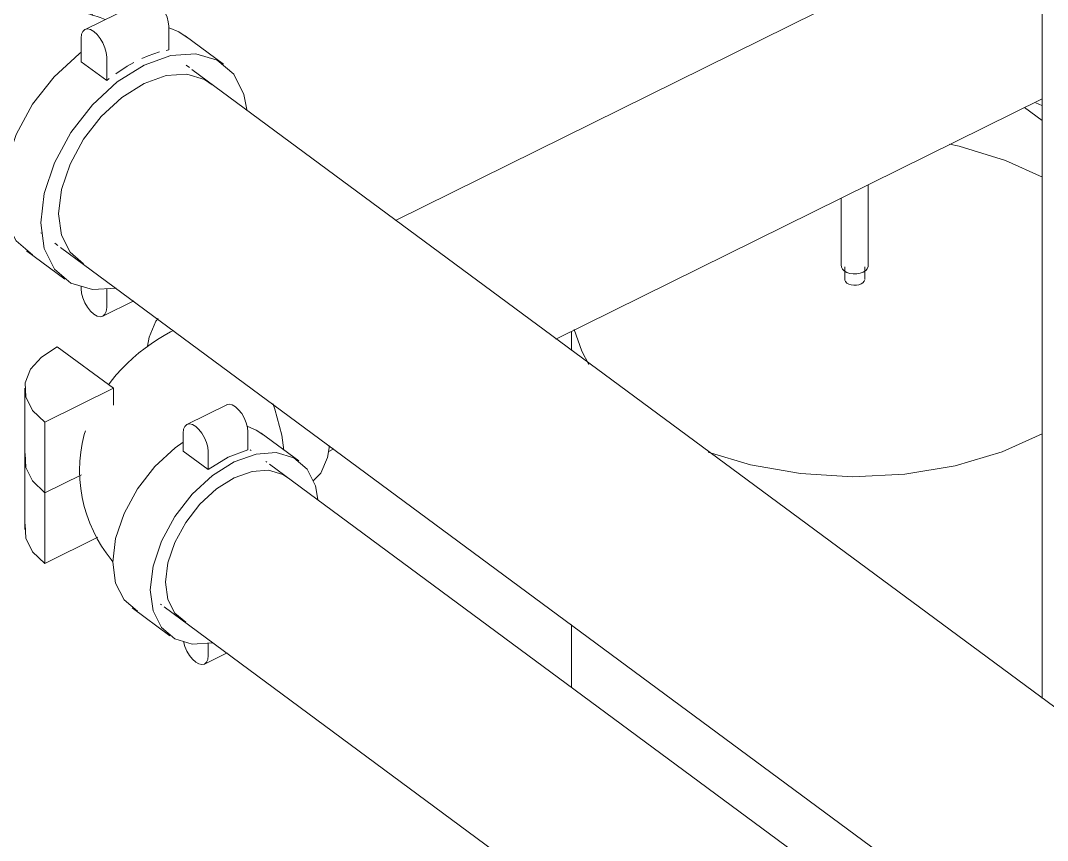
# Model space of a CAD drawing. Header units: metres. Extents: x 63 to 378, y -27 to 78.
# Drawn here: x 317.445 to 318.714, y 2.543 to 3.556 of the extents above; entities that cross this region are included whole.
import ezdxf

# ---------------------------------------------------------------- set-up
doc = ezdxf.new("R2010")
doc.units = ezdxf.units.M
doc.layers.add('M-EQPM', color=7, linetype='Continuous', lineweight=18)
doc.layers.add('P-PIPE', color=7, linetype='Continuous', lineweight=18)

# ---------------------------------------------------------------- blocks, each defined once
blk = doc.blocks.new('Victaulic-IPS-Elbow No 10-13 - AC-1730707-3D BOMBAS')
at = {"layer": 'P-PIPE', "color": 11, "lineweight": 9, "true_color": 0xff8080}
for p, q in [((-59.708, 3.1015), (-59.7773, 3.1527)), ((-59.8175, 3.1015), (-59.8175, 3.0142)), ((-59.7928, 3.0596), (-59.708, 3.1015)), ((-59.708, 3.0805), (-59.708, 3.1015)), ((-59.7928, 3.0596), (-59.7928, 2.9723)), ((-59.8175, 3.0142), (-59.8175, 2.9269)), ((-59.7928, 2.9723), (-59.7475, 2.9946)), ((-59.7475, 2.9946), (-59.7928, 2.9723)), ((-59.7928, 2.885), (-59.7928, 2.9723)), ((-59.727, 2.9175), (-59.7928, 2.885))]:
    blk.add_line(p, q, dxfattribs=at)
at = {"layer": 'P-PIPE', "color": 11, "true_color": 0xff8080}
for p, q in [((-59.5183, 3.0102), (-59.5197, 3.0112)), ((-59.6498, 2.835), (-59.6484, 2.834))]:
    blk.add_line(p, q, dxfattribs=at)
for points in [[(-59.714, 3.1059, 0), (-59.7109, 3.1101, 0), (-59.7045, 3.1179, 0), (-59.6978, 3.1253, 0), (-59.6909, 3.1322, 0), (-59.6838, 3.1388, 0), (-59.6764, 3.1451, 0), (-59.6689, 3.1509, 0), (-59.6612, 3.1565, 0), (-59.6533, 3.1617, 0), (-59.6453, 3.1665, 0), (-59.6372, 3.1711, 0), (-59.6335, 3.173, 0)], [(-59.7498, 3, 0), (-59.7494, 3.0113, 0), (-59.7483, 3.0224, 0), (-59.7465, 3.0335, 0), (-59.744, 3.0443, 0), (-59.7426, 3.049, 0)], [(-59.5388, 3.0254, 0), (-59.5384, 3.0251, 0), (-59.5378, 3.0247, 0), (-59.5376, 3.0245, 0)], [(-59.7498, 3, 0), (-59.7494, 2.9888, 0), (-59.7483, 2.9776, 0), (-59.7465, 2.9666, 0), (-59.744, 2.9557, 0), (-59.7408, 2.9452, 0), (-59.737, 2.935, 0), (-59.7327, 2.9252, 0), (-59.7279, 2.9157, 0), (-59.7226, 2.9067, 0), (-59.7169, 2.8981, 0), (-59.7109, 2.8899, 0), (-59.7087, 2.8872, 0)]]:
    blk.add_polyline3d(points, dxfattribs=at)
at = {"layer": 'P-PIPE', "color": 11, "lineweight": 9, "true_color": 0xff8080}
for points in [[(-59.7773, 3.1527, 0), (-59.7969, 3.1401, 0), (-59.8104, 3.1249, 0), (-59.817, 3.1081, 0), (-59.8161, 3.0908, 0), (-59.8078, 3.0742, 0), (-59.7928, 3.0596, 0)], [(-59.817, 3.0208, 0), (-59.8161, 3.0035, 0), (-59.8078, 2.987, 0), (-59.7928, 2.9723, 0)], [(-59.7928, 2.9723, 0), (-59.8078, 2.987, 0), (-59.8161, 3.0035, 0), (-59.817, 3.0208, 0)], [(-59.7928, 2.885, 0), (-59.8078, 2.8997, 0), (-59.8161, 2.9162, 0), (-59.817, 2.9335, 0)]]:
    blk.add_polyline3d(points, dxfattribs=at)
blk = doc.blocks.new('TANQUE DE EXPANSIÓN - 76 L-1673716-3D BOMBAS')
at = {"layer": 'M-EQPM', "color": 1, "true_color": 0xff0000}
for p, q in [((-58.8045, 3.2515), (-58.8045, 3.2363)), ((-58.7795, 3.2363), (-58.7795, 3.2515)), ((-59.142, 3.1717), (-59.142, 3.148)), ((-59.142, 2.8099), (-59.142, 2.7317)), ((-58.9426, 2.2813), (-58.9486, 2.2831))]:
    blk.add_line(p, q, dxfattribs=at)
for points in [[(-58.5602, 3.3621, 0), (-58.6056, 3.3827, 0), (-58.6632, 3.4003, 0), (-58.6748, 3.403, 0)], [(-58.8045, 3.2371, 0), (-58.8044, 3.2351, 0), (-58.8034, 3.2332, 0), (-58.8017, 3.2315, 0), (-58.7993, 3.2302, 0), (-58.7965, 3.2293, 0), (-58.7933, 3.2288, 0), (-58.79, 3.2289, 0), (-58.7869, 3.2294, 0), (-58.7841, 3.2305, 0), (-58.7819, 3.2319, 0), (-58.7804, 3.2336, 0), (-58.7796, 3.2356, 0)], [(-59.1386, 3.1739, 0), (-59.1294, 3.1473, 0), (-59.1206, 3.1308, 0)], [(-58.9731, 3.0227, 0), (-58.9209, 3.0071, 0), (-58.8589, 2.9961, 0), (-58.7947, 2.9922, 0), (-58.7303, 2.9955, 0), (-58.6681, 3.0059, 0), (-58.61, 3.023, 0), (-58.5604, 3.0451, 0)], [(-58.9944, 2.2997, 0), (-59.0298, 2.317, 0), (-59.0729, 2.3461, 0), (-59.1065, 2.3794, 0), (-59.1294, 2.4159, 0), (-59.1408, 2.4543, 0), (-59.1414, 2.4597, 0)]]:
    blk.add_polyline3d(points, dxfattribs=at)
blk = doc.blocks.new('Victaulic-IPS-Rigid Coupling Style 07-W07-107 - Standard-V301-3D BOMBAS')
at = {"layer": 'P-PIPE', "color": 11, "true_color": 0xff8080}
for points in [[(-59.6528, 3.1876, 0), (-59.6555, 3.1842, 0), (-59.6639, 3.1647, 0), (-59.666, 3.1533, 0)], [(-59.4975, 3.025, 0), (-59.4999, 3.0435, 0), (-59.5084, 3.0756, 0), (-59.511, 3.0829, 0)], [(-59.4409, 3.0305, 0), (-59.4433, 3.0162, 0), (-59.4518, 2.9967, 0), (-59.4613, 2.987, 0)]]:
    blk.add_polyline3d(points, dxfattribs=at)
blk = doc.blocks.new('Victaulic-IPS-Rigid Coupling Style 07-W07-107 - Standard-V302-3D BOMBAS')
at = {"layer": 'P-PIPE', "color": 11, "true_color": 0xff8080}
for p, q in [((-59.568, 3.081), (-59.6171, 3.0567)), ((-59.6218, 3.0462), (-59.6218, 3.024)), ((-59.5417, 3.0477), (-59.5417, 3.0255)), ((-59.4789, 3.0117), (-59.5252, 3.0459)), ((-59.6218, 3.024), (-59.5909, 3.0012)), ((-59.5909, 3.0012), (-59.5909, 3.0234)), ((-59.6846, 2.8302), (-59.6383, 2.7959)), ((-59.5909, 2.7713), (-59.5909, 2.7869)), ((-59.5955, 2.7608), (-59.5674, 2.7747))]:
    blk.add_line(p, q, dxfattribs=at)
for points in [[(-59.5681, 3.0809, 0), (-59.5649, 3.0817, 0), (-59.5612, 3.0809, 0), (-59.5572, 3.0786, 0), (-59.5532, 3.0749, 0), (-59.5494, 3.0703, 0), (-59.5462, 3.0648, 0), (-59.5438, 3.059, 0), (-59.5423, 3.0531, 0), (-59.5417, 3.0477, 0)], [(-59.5909, 3.0234, 0), (-59.5914, 3.0289, 0), (-59.593, 3.0347, 0), (-59.5954, 3.0405, 0), (-59.5986, 3.046, 0), (-59.6023, 3.0507, 0), (-59.6063, 3.0543, 0), (-59.6103, 3.0566, 0), (-59.614, 3.0574, 0), (-59.6172, 3.0566, 0), (-59.6197, 3.0544, 0), (-59.6212, 3.0509, 0), (-59.6218, 3.0462, 0)], [(-59.5419, 3.0541, 0), (-59.5315, 3.0499, 0), (-59.5222, 3.0435, 0)], [(-59.7087, 2.8867, 0), (-59.7052, 2.9161, 0), (-59.6948, 2.947, 0), (-59.6783, 2.9773, 0), (-59.6568, 3.0049, 0), (-59.6318, 3.028, 0), (-59.6219, 3.035, 0)], [(-59.4552, 2.9642, 0), (-59.4583, 2.981, 0), (-59.4687, 3.0017, 0), (-59.4852, 3.0156, 0), (-59.5067, 3.022, 0), (-59.5317, 3.0203, 0), (-59.5586, 3.0107, 0), (-59.5855, 2.9937, 0), (-59.6105, 2.9707, 0), (-59.632, 2.9431, 0), (-59.6485, 2.9128, 0), (-59.6589, 2.8819, 0), (-59.6624, 2.8525, 0)], [(-59.5909, 3.0012, 0), (-59.5663, 3.0164, 0), (-59.5417, 3.0255, 0)], [(-59.6434, 2.8619, 0), (-59.6405, 2.8859, 0), (-59.632, 2.9111, 0), (-59.6185, 2.9359, 0), (-59.601, 2.9584, 0), (-59.5805, 2.9773, 0), (-59.5586, 2.9911, 0), (-59.5366, 2.9989, 0), (-59.5162, 3.0003, 0), (-59.4986, 2.9951, 0), (-59.4911, 2.9899, 0)], [(-59.6783, 2.8262, 0), (-59.6948, 2.8402, 0), (-59.7052, 2.8608, 0), (-59.7087, 2.8867, 0)], [(-59.6185, 2.8125, 0), (-59.632, 2.8239, 0), (-59.6405, 2.8407, 0), (-59.6434, 2.8619, 0)], [(-59.6624, 2.8525, 0), (-59.6589, 2.8266, 0), (-59.6485, 2.8059, 0), (-59.632, 2.792, 0), (-59.6105, 2.7856, 0), (-59.5855, 2.7873, 0)], [(-59.6212, 2.7887, 0), (-59.6197, 2.7828, 0), (-59.6172, 2.777, 0), (-59.614, 2.7716, 0), (-59.6103, 2.7669, 0), (-59.6063, 2.7633, 0), (-59.6023, 2.761, 0), (-59.5986, 2.7602, 0), (-59.5954, 2.7609, 0), (-59.593, 2.7631, 0), (-59.5914, 2.7666, 0), (-59.5909, 2.7713, 0)]]:
    blk.add_polyline3d(points, dxfattribs=at)
blk = doc.blocks.new('Victaulic-IPS-Elbow No 10-13 - AC-V470-3D BOMBAS')
at = {"layer": 'P-PIPE', "color": 1, "lineweight": 9, "true_color": 0xff0000}
for p, q in [((-59.9264, 3.6673), (-59.84, 3.6034)), ((-59.9264, 3.6673), (-59.9264, 3.5784)), ((-59.84, 3.6034), (-59.7343, 3.6557)), ((-59.7343, 3.562), (-59.7343, 3.6557)), ((-59.84, 3.5809), (-59.84, 3.6034))]:
    blk.add_line(p, q, dxfattribs=at)
at = {"layer": 'P-PIPE', "color": 1, "true_color": 0xff0000}
for p, q in [((-59.6141, 3.4975), (-59.6181, 3.5004)), ((-59.7969, 3.2931), (-59.7977, 3.2936)), ((-59.7804, 3.2808), (-59.7764, 3.2779))]:
    blk.add_line(p, q, dxfattribs=at)
at = {"layer": 'P-PIPE', "color": 1, "lineweight": 9, "true_color": 0xff0000}
blk.add_polyline3d([(-59.7343, 3.6557, 0), (-59.7603, 3.6704, 0), (-59.7917, 3.6806, 0), (-59.8264, 3.6855, 0), (-59.862, 3.6848, 0), (-59.8961, 3.6786, 0), (-59.9264, 3.6673, 0)], dxfattribs=at)
at = {"layer": 'P-PIPE', "color": 1, "true_color": 0xff0000}
for points in [[(-59.718, 3.557, 0), (-59.7241, 3.5592, 0), (-59.7347, 3.5628, 0), (-59.7453, 3.566, 0), (-59.756, 3.5689, 0), (-59.7668, 3.5716, 0), (-59.7777, 3.5739, 0), (-59.7886, 3.576, 0), (-59.7996, 3.5778, 0), (-59.8106, 3.5793, 0), (-59.8217, 3.5806, 0), (-59.8328, 3.5816, 0), (-59.8439, 3.5823, 0), (-59.855, 3.5827, 0), (-59.8662, 3.5829, 0), (-59.8773, 3.5828, 0), (-59.8885, 3.5824, 0), (-59.8996, 3.5818, 0), (-59.9107, 3.5809, 0), (-59.9218, 3.5797, 0), (-59.9328, 3.5782, 0), (-59.9438, 3.5765, 0), (-59.9547, 3.5745, 0), (-59.9656, 3.5722, 0), (-59.9764, 3.5696, 0), (-59.9861, 3.5671, 0)], [(-59.8404, 3.3078, 0), (-59.8447, 3.3084, 0), (-59.8491, 3.3089, 0), (-59.8535, 3.3093, 0), (-59.858, 3.3096, 0), (-59.8625, 3.3098, 0), (-59.8671, 3.3098, 0), (-59.8716, 3.3098, 0), (-59.8761, 3.3096, 0), (-59.8806, 3.3094, 0), (-59.8851, 3.309, 0), (-59.8895, 3.3086, 0)]]:
    blk.add_polyline3d(points, dxfattribs=at)
blk = doc.blocks.new('Victaulic-IPS-Rigid Coupling Style 07-W07-107 - Standard-V471-3D BOMBAS')
at = {"layer": 'P-PIPE', "color": 1, "true_color": 0xff0000}
for p, q in [((-59.6663, 3.5825), (-59.743, 3.5446)), ((-59.6396, 3.5485), (-59.6396, 3.5193)), ((-59.7478, 3.5339), (-59.7478, 3.5047)), ((-59.5719, 3.5018), (-59.6192, 3.5368)), ((-59.6426, 3.5187), (-59.6396, 3.5193)), ((-59.7478, 3.5047), (-59.7162, 3.4814)), ((-59.7162, 3.4814), (-59.7162, 3.5106)), ((-59.6427, 3.4876), (-59.6172, 3.4894)), ((-59.7162, 3.4814), (-59.7132, 3.4839)), ((-59.6974, 3.4606), (-59.67, 3.4778)), ((-59.67, 3.4778), (-59.6427, 3.4876)), ((-59.7229, 3.4371), (-59.6974, 3.4606)), ((-59.7448, 3.409), (-59.7229, 3.4371)), ((-59.7615, 3.3782), (-59.7448, 3.409)), ((-59.7721, 3.3468), (-59.7615, 3.3782)), ((-59.7757, 3.3168), (-59.7721, 3.3468)), ((-59.7721, 3.2905), (-59.7757, 3.3168)), ((-59.7615, 3.2694), (-59.7721, 3.2904)), ((-59.8154, 3.2712), (-59.7681, 3.2363)), ((-59.7448, 3.2552), (-59.7615, 3.2694)), ((-59.7478, 3.2276), (-59.7478, 3.2245)), ((-59.7162, 3.2012), (-59.7162, 3.2248)), ((-59.721, 3.1905), (-59.6828, 3.2094))]:
    blk.add_line(p, q, dxfattribs=at)
for points in [[(-59.6665, 3.5824, 0), (-59.6632, 3.5832, 0), (-59.6594, 3.5824, 0), (-59.6553, 3.58, 0), (-59.6512, 3.5763, 0), (-59.6474, 3.5715, 0), (-59.6442, 3.566, 0), (-59.6417, 3.56, 0), (-59.6401, 3.5541, 0), (-59.6396, 3.5485, 0)], [(-59.7162, 3.5106, 0), (-59.7168, 3.5162, 0), (-59.7184, 3.5221, 0), (-59.7209, 3.5281, 0), (-59.7241, 3.5336, 0), (-59.7279, 3.5384, 0), (-59.732, 3.5421, 0), (-59.7361, 3.5445, 0), (-59.7399, 3.5453, 0), (-59.7431, 3.5445, 0), (-59.7457, 3.5423, 0), (-59.7472, 3.5387, 0), (-59.7478, 3.5339, 0)], [(-59.6389, 3.5466, 0), (-59.6269, 3.5417, 0), (-59.6155, 3.5338, 0)], [(-59.8451, 3.3408, 0), (-59.8407, 3.377, 0), (-59.828, 3.4151, 0), (-59.8077, 3.4523, 0), (-59.7812, 3.4863, 0), (-59.7504, 3.5147, 0), (-59.7478, 3.5166, 0)], [(-59.543, 3.4457, 0), (-59.5466, 3.4641, 0), (-59.5593, 3.4895, 0), (-59.5797, 3.5067, 0), (-59.6061, 3.5146, 0), (-59.6369, 3.5125, 0), (-59.67, 3.5006, 0), (-59.7031, 3.4798, 0), (-59.7339, 3.4514, 0), (-59.7604, 3.4174, 0), (-59.7807, 3.3801, 0), (-59.7935, 3.3421, 0), (-59.7978, 3.3059, 0)], [(-59.6729, 3.5088, 0), (-59.6649, 3.5121, 0), (-59.6508, 3.5168, 0)], [(-59.705, 3.49, 0), (-59.6909, 3.4993, 0), (-59.6829, 3.5038, 0)], [(-59.6172, 3.4894, 0), (-59.5953, 3.4829, 0), (-59.5858, 3.4764, 0)], [(-59.8077, 3.2663, 0), (-59.828, 3.2835, 0), (-59.8407, 3.3089, 0), (-59.8451, 3.3408, 0)], [(-59.7978, 3.3059, 0), (-59.7935, 3.274, 0), (-59.7807, 3.2486, 0), (-59.7604, 3.2314, 0), (-59.7339, 3.2236, 0), (-59.7047, 3.2253, 0)], [(-59.7478, 3.2245, 0), (-59.7472, 3.219, 0), (-59.7457, 3.213, 0), (-59.7431, 3.2071, 0), (-59.7399, 3.2015, 0), (-59.7361, 3.1967, 0), (-59.732, 3.193, 0), (-59.7279, 3.1907, 0), (-59.7241, 3.1899, 0), (-59.7209, 3.1906, 0), (-59.7184, 3.1929, 0), (-59.7168, 3.1965, 0), (-59.7162, 3.2012, 0)]]:
    blk.add_polyline3d(points, dxfattribs=at)
blk = doc.blocks.new('TAA - Ayura Etapa 3 T - TAA - Ayura Etapa 3 T-2912359-3D BOMBAS')
at = {"layer": 'M-EQPM'}
blk.add_line((-58.5606, 3.7854), (-58.5606, 2.7183), dxfattribs=at)
blk = doc.blocks.new('Victaulic-IPS-Rigid Coupling Style 07-W07-107 - Standard-V487-3D BOMBAS')
at = {"layer": 'P-PIPE', "color": 11, "true_color": 0xff8080}
for p, q in [((-58.5935, 3.7145), (-58.6423, 3.6904)), ((-58.5935, 3.6936), (-58.5935, 3.7158)), ((-58.5684, 3.4542), (-58.5609, 3.4508)), ((-58.5823, 3.4483), (-58.5606, 3.4323))]:
    blk.add_line(p, q, dxfattribs=at)
for points in [[(-58.5935, 3.7158, 0), (-58.5929, 3.7212, 0), (-58.591, 3.7268, 0), (-58.588, 3.7323, 0), (-58.5841, 3.7373, 0), (-58.5795, 3.7415, 0), (-58.5746, 3.7446, 0), (-58.5698, 3.7463, 0), (-58.5652, 3.7466, 0), (-58.5613, 3.7455, 0), (-58.5602, 3.7448, 0)], [(-58.5609, 3.6572, 0), (-58.5829, 3.6771, 0), (-58.6048, 3.6897, 0), (-58.6253, 3.6941, 0), (-58.6429, 3.6901, 0), (-58.6564, 3.678, 0), (-58.6649, 3.6585, 0), (-58.6662, 3.6521, 0)], [(-58.5935, 3.6936, 0), (-58.5734, 3.6817, 0), (-58.5606, 3.671, 0)], [(-58.6319, 3.6682, 0), (-58.6175, 3.6714, 0), (-58.6008, 3.6678, 0), (-58.5829, 3.6575, 0), (-58.5649, 3.6413, 0), (-58.5604, 3.6362, 0)]]:
    blk.add_polyline3d(points, dxfattribs=at)

msp = doc.modelspace()

# ---------------------------------------------------------------- linework, layer by layer
at = {"layer": 'P-PIPE', "color": 11, "true_color": 0xff8080}
for p, q in [((318.6604, 3.6802), (317.9085, 3.3086)), ((318.1067, 3.1622), (318.7074, 3.4591)), ((317.8254, 3.0232), (317.8325, 3.0267)), ((318.4245, 2.5116), (317.7529, 3.0078)), ((317.6227, 2.8316), (318.2762, 2.3487))]:
    msp.add_line(p, q, dxfattribs=at)
at = {"layer": 'P-PIPE', "color": 1, "true_color": 0xff0000}
for p, q in [((319.2651, 2.3069), (317.657, 3.4951)), ((318.4926, 3.2528), (318.4926, 3.3529)), ((318.4592, 3.3364), (318.4592, 3.2528)), ((317.4948, 3.2755), (319.1254, 2.0706))]:
    msp.add_line(p, q, dxfattribs=at)
for points in [[(318.463, 3.2464, 0), (318.4607, 3.2487, 0), (318.4594, 3.2512, 0), (318.4593, 3.2538, 0)], [(318.4926, 3.2528, 0), (318.4925, 3.2518, 0), (318.4915, 3.2492, 0), (318.4895, 3.2469, 0), (318.4865, 3.245, 0)], [(318.4865, 3.245, 0), (318.4828, 3.2436, 0), (318.4786, 3.2429, 0), (318.4742, 3.2428, 0), (318.47, 3.2434, 0), (318.4662, 3.2446, 0), (318.463, 3.2464, 0)]]:
    msp.add_polyline3d(points, dxfattribs=at)

# ---------------------------------------------------------------- block references
at = {"layer": 'M-EQPM'}
msp.add_blockref('TAA - Ayura Etapa 3 T - TAA - Ayura Etapa 3 T-2912359-3D BOMBAS', (377.268, 0), dxfattribs=at)
at = {"layer": 'M-EQPM', "color": 1, "true_color": 0xff0000}
msp.add_blockref('TANQUE DE EXPANSIÓN - 76 L-1673716-3D BOMBAS', (377.268, 0), dxfattribs=at)
at = {"layer": 'P-PIPE', "color": 11, "true_color": 0xff8080}
for name in ['Victaulic-IPS-Rigid Coupling Style 07-W07-107 - Standard-V487-3D BOMBAS', 'Victaulic-IPS-Rigid Coupling Style 07-W07-107 - Standard-V301-3D BOMBAS', 'Victaulic-IPS-Elbow No 10-13 - AC-1730707-3D BOMBAS', 'Victaulic-IPS-Rigid Coupling Style 07-W07-107 - Standard-V302-3D BOMBAS']:
    msp.add_blockref(name, (377.268, 0), dxfattribs=at)
at = {"layer": 'P-PIPE', "color": 1, "true_color": 0xff0000}
for name in ['Victaulic-IPS-Elbow No 10-13 - AC-V470-3D BOMBAS', 'Victaulic-IPS-Rigid Coupling Style 07-W07-107 - Standard-V471-3D BOMBAS']:
    msp.add_blockref(name, (377.268, 0), dxfattribs=at)

doc.saveas('drawing.dxf')
